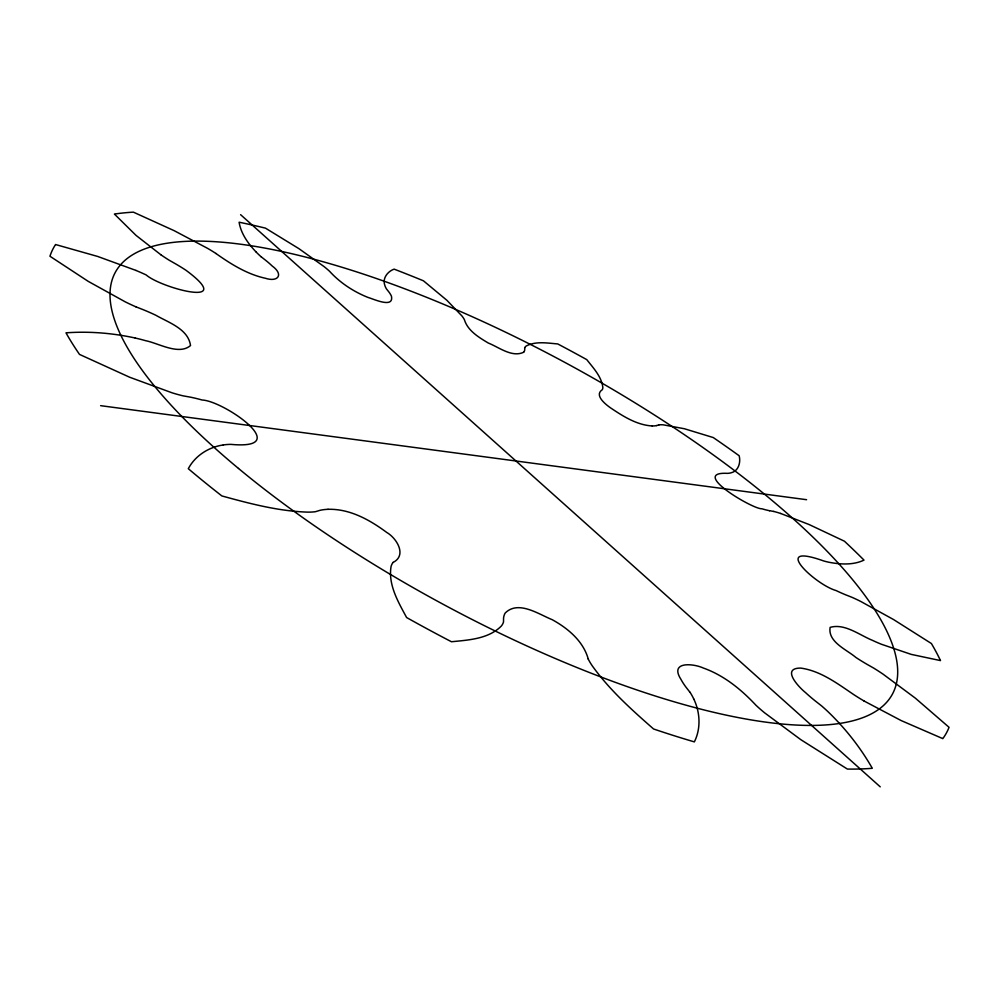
<?xml version="1.0" encoding="UTF-8"?>
<svg xmlns="http://www.w3.org/2000/svg" width="999" height="999" viewBox="0 0 999 999"><rect width="100%" height="100%" fill="white"/><g stroke="black" fill="none" stroke-linecap="round" stroke-linejoin="round"><path stroke-width="1.5" d="M523.626 352.272C511.875 357.754 498.963 347.215 488.236 343.007C478.821 337.325 467.732 330.806 464.36 319.605A60.739 15.734 27.3 0 0 461.863 315.871L446.853 300.262L423.439 280.806A508.066 156.406 28.5 0 0 394.118 269.131C387.612 271.428 382.068 278.496 384.89 285.539A60.327 15.559 27.5 0 0 386.513 288.986L388.873 291.945A64.248 16.933 26.8 0 1 391.446 296.191C394.068 308.703 373.713 299.038 367.982 297.427C353.496 291.633 340.085 282.817 329.545 271.266A63.986 17.145 26.4 0 0 323.988 266.533L298.926 248.664L265.472 228.147A508.066 156.406 28.5 0 0 239.098 222.215C240.996 233.841 248.289 243.781 256.231 252.135M393.144 562.412C407.28 555.207 396.566 538.061 386.688 532.417C369.73 519.83 349.775 508.691 328.022 509.303M658.978 424.862L656.755 425.549M223.264 444.955C208.841 447.053 195.167 455.644 188.312 468.706A508.066 156.406 28.5 0 0 221.853 495.929C249.85 503.633 278.309 511.151 307.48 512.125A83.267 29.358 26.2 0 0 315.447 511.7L319.842 510.364A87.238 31.756 27.8 0 1 328.034 509.315M652.235 425.961C636.713 425.05 623.064 416.233 610.501 407.842C605.719 404.445 593.893 395.317 602.222 389.76A59.465 15.21 28.4 0 0 602.834 387.425C601.535 376.511 593.256 367.957 586.763 359.628A508.066 156.406 28.5 0 0 557.729 343.931C547.365 343.107 535.839 340.959 526.223 345.991A59.465 15.21 28.6 0 0 524.675 347.827M100.624 405.669L806.58 499.7M773.75 511.451L769.455 510.689M135.177 338.012C112.525 333.042 89.136 331.168 65.984 332.829A508.066 156.406 28.5 0 0 79.508 354.408L129.658 377.235L172.153 392.844A79.183 25.874 25.2 0 0 183.054 395.841L190.247 397.127A84.977 29.52 25.9 0 1 202.173 400.025C223.764 400.824 295.354 450.349 230.844 444.368A83.804 29.87 26.6 0 0 223.301 444.98M780.656 513.461L809.128 524.55L844.43 541.208A508.066 156.406 28.5 0 1 863.998 560.114C853.558 565.084 841.445 564.497 830.344 562.524A63.087 16.746 30.4 0 1 823.738 560.976C769.255 541.508 815.296 584.69 835.963 590.509A66.758 18.057 30.8 0 0 845.841 594.892L851.872 597.265A68.744 19.431 31.5 0 1 860.651 601.398L893.581 619.567L931.405 643.531A508.066 156.406 28.5 0 1 940.496 660.589L911.275 654.395L881.43 644.268A67.682 18.894 31.3 0 1 872.464 640.359C859.34 635.014 844.667 623.151 830.132 627.372C827.597 641.957 846.665 649.575 855.918 657.479A72.065 20.679 31.6 0 0 866.745 664.16L873.75 668.131A74.55 22.702 31.9 0 1 883.128 674.2L915.359 698.164L949.05 727.309A508.066 156.406 28.5 0 1 942.794 738.623L901.135 720.554L863.948 700.948M135.852 306.793L143.631 309.865A80.307 25.749 25.1 0 1 155.782 315.222C168.531 322.602 188.199 328.858 190.522 345.554C178.759 355.569 158.779 343.256 145.504 340.659A80.157 26.623 25.3 0 0 135.202 338.037M135.976 270.429L97.652 256.443L55.557 244.53A508.066 156.406 28.5 0 0 49.95 256.243L88.237 281.368L125.212 301.835A73.551 22.09 25.1 0 0 135.852 306.805M161.151 254.982L136.026 235.377L114.423 214.073A508.066 156.406 28.5 0 1 133.391 212.15L174.238 230.707L207.63 248.376A68.906 19.518 25.5 0 1 215.959 253.484M215.934 253.496C230.969 264.123 247.103 274.25 265.297 278.246C278.147 282.43 283.928 274.5 272.24 266.046A68.644 18.944 25.8 0 0 265.884 260.489L261.251 256.855M240.597 214.673L880.244 786.85M690.009 692.319L685.913 687.075A83.429 28.159 31.5 0 1 680.906 679.283C669.318 661.238 693.106 663.348 703.234 667.994C723.813 675.274 741.208 689.435 755.943 705.232A79.033 25.762 31.8 0 0 764.46 712.712L800.873 739.71L847.377 769.068A508.066 156.406 28.5 0 0 872.289 768.293C860.676 747.939 846.066 729.295 829.295 712.949A80.02 26.523 31.7 0 0 821.403 705.756L814.822 700.599A78.097 24.226 32 0 1 805.394 692.482C798.775 687.162 780.669 668.031 800.674 668.081C820.753 670.866 837.624 683.728 854.008 694.78A73.389 21.99 31.9 0 0 863.96 700.936M693.793 699.038C700.162 712.312 701.061 728.558 694.355 741.882A508.066 156.406 28.5 0 1 653.571 728.983C631.543 709.665 609.44 689.847 592.32 665.921A83.192 29.271 30.8 0 1 588.174 658.94M588.224 658.965C583.254 641.096 567.907 628.321 552.247 619.705C538.586 614.21 518.344 600.012 505.244 612.974A86.701 31.181 30 0 0 503.558 618.156L503.508 622.002A84.865 30.981 28.3 0 1 501.186 626.198C488.336 638.985 468.543 640.047 451.461 641.745A508.066 156.406 28.5 0 1 406.618 617.544C398.301 602.11 388.087 584.939 391.021 566.733A84.865 30.969 28.8 0 1 393.082 562.387M524.712 347.839L524.725 349.775A61.738 15.872 27.8 0 1 523.613 352.26M690.059 692.332A83.729 29.795 30.5 0 1 693.756 699.025M135.976 270.442A74.713 22.815 25.1 0 1 146.216 274.962C160.814 287.924 238.062 308.791 185.914 270.23A74.363 21.953 25.2 0 0 176.061 264.136L169.43 260.364A67.832 18.969 25.7 0 1 161.176 254.982M261.214 256.855A63.199 16.796 26.5 0 1 256.256 252.135M656.768 425.549A61.326 15.709 28.8 0 1 652.222 425.949M658.94 424.837A60.677 15.709 29.6 0 1 663.386 424.85L684.402 428.746L713.249 437.55A508.066 156.406 28.5 0 1 739.16 455.744C740.896 462.337 738.598 471.078 731.131 472.777A60.277 15.547 29.4 0 1 727.447 473.351C688.848 471.416 752.859 509.415 761.912 508.778A63.037 16.409 29.9 0 0 769.467 510.701M773.726 511.438A63.874 17.095 30.6 0 1 780.669 513.474M238.499 468.456A442.082 135.327 28.5 0 0 888.573 699.999A442.082 135.327 28.5 0 0 384.515 281.356A442.082 135.327 28.5 0 0 238.499 468.456"/></g></svg>
